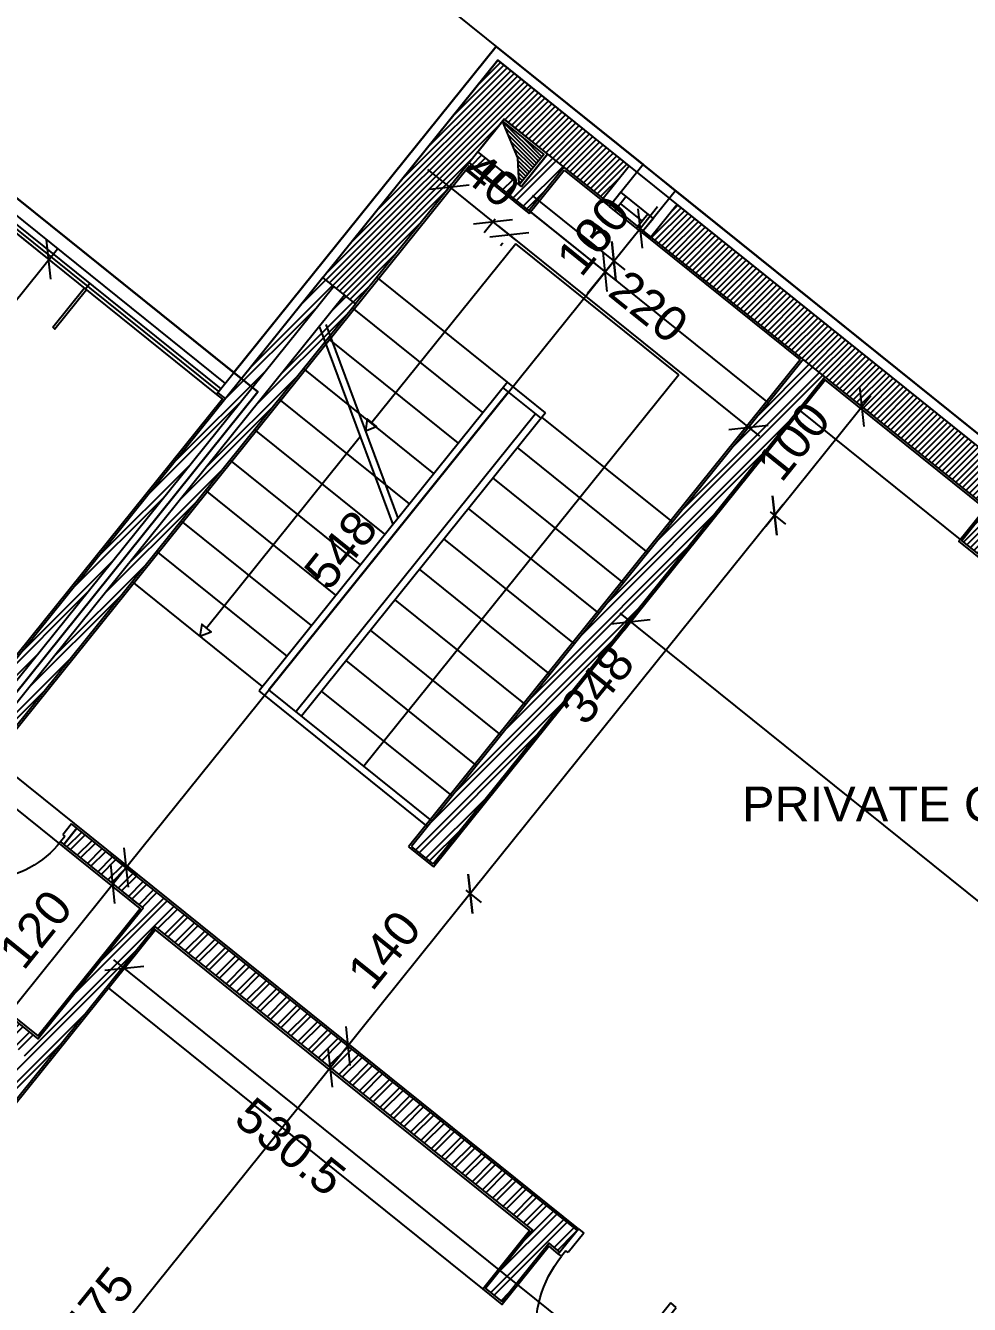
# Model space of a CAD drawing. Header units: inches. Extents: x -0.1 to 45.6, y -3.9 to 61.5.
# Drawn here: x 27.39 to 34.16, y 36.83 to 46 of the extents above; entities that cross this region are included whole.
import ezdxf
from ezdxf.enums import TextEntityAlignment as Align

# ---------------------------------------------------------------- set-up
doc = ezdxf.new("R2010")
doc.units = ezdxf.units.IN
doc.header["$MEASUREMENT"] = 0
doc.header["$PDMODE"] = 35
doc.header["$PDSIZE"] = 0.3
doc.layers.get('0').update_dxf_attribs({"linetype": 'CONTINUOUS'})
doc.layers.get('DEFPOINTS').update_dxf_attribs({"linetype": 'CONTINUOUS'})
for name, color, linetype in [('60%', 7, 'CONTINUOUS'), ('A-ALU', 9, 'CONTINUOUS'), ('A-AREAS', 6, 'CONTINUOUS'), ('A-closet', 252, 'CONTINUOUS'), ('a-dim', 3, 'CONTINUOUS'), ('A-FLOR-STRS-ARO', 1, 'CONTINUOUS'), ('A-HATCH-CONC', 8, 'CONTINUOUS'), ('A-HATCH-WALL', 8, 'CONTINUOUS'), ('A-NOMENCLATURE', 3, 'CONTINUOUS'), ('A-PLASTER', 8, 'CONTINUOUS'), ('A-PORTE', 1, 'CONTINUOUS'), ('A-PROJECTION', 9, 'CONTINUOUS'), ('a-revetement', 1, 'CONTINUOUS'), ('a-shaft', 251, 'CONTINUOUS'), ('A-STAIR', 9, 'CONTINUOUS'), ('A-WALL', 4, 'CONTINUOUS'), ('AR-PROJ1', 15, 'CONTINUOUS'), ('Parcelle$0$N-PLOT', 5, 'CONTINUOUS'), ('S-1ST$0$A-SHAFT 1ST', 8, 'CONTINUOUS'), ('S-1ST$0$A-STR 1ST', 2, 'CONTINUOUS'), ('S-1ST$0$A-STR GROUND', 2, 'CONTINUOUS'), ('S-1ST$0$S-SLAB LIMIT 1ST', 1, 'CONTINUOUS')]:
    doc.layers.add(name, color=color, linetype=linetype)
doc.styles.add('A100-STEXT', font='ARIAL.TTF', dxfattribs={"height": 0.25})
doc.dimstyles.new('A100-DIM', dxfattribs={"dimtxt": 0.25, "dimasz": 0.2, "dimexe": 0.1, "dimexo": 0.3, "dimgap": 0.1, "dimtad": 1, "dimlfac": 100, "dimrnd": 0.5, "dimdsep": 46, "dimtxsty": 'A100-STEXT', "dimblk1": 'OBLIQUE', "dimblk2": 'OBLIQUE', "dimsah": 1, "dimcen": -0.05, "dimdle": 0.1, "dimclrd": 15, "dimclre": 15, "dimclrt": 256, "dimadec": 0, "dimazin": 0, "dimtfac": 0.28, "dimtix": 1, "dimtmove": 2, "dimatfit": 3, "dimldrblk": 'OBLIQUE', "dimfxl": 0, "dimtolj": 1, "dimarcsym": 0})
pattern_1 = [(45, (-2e-10, -0.04382), (-0.06629126, 0.06629126), []), (45, (0.04419, -0.04382), (-0.06629126, 0.06629126), [])]

# ---------------------------------------------------------------- blocks, each defined once
blk = doc.blocks.new('P080E15G')
for p, q in [((0.03, 0.89), (0.03, 0.15)), ((0.07, 0.15), (0.07, 0.89)), ((0, 0.15), (0, 0)), ((0.03, 0.15), (0, 0.15)), ((0.03, 0.1), (0.03, 0.15)), ((0.03, 0.15), (0.07, 0.15)), ((0.05, 0.1), (0.03, 0.1)), ((0.05, 0), (0.05, 0.1)), ((0.75, 0), (0.75, 0.1)), ((0.75, 0.1), (0.77, 0.1)), ((0.77, 0.1), (0.77, 0.15)), ((0.77, 0.15), (0.8, 0.15)), ((0.8, 0.15), (0.8, 0)), ((0, 0), (0.05, 0)), ((0.8, 0), (0.75, 0))]:
    blk.add_line(p, q)
blk.add_arc((0.03, 0.15), 0.74, 0, 90)
blk = doc.blocks.new('_OBLIQUE')
at = {"color": 0, "linetype": 'ByBlock'}
blk.add_line((-0.5, -0.5), (0.5, 0.5), dxfattribs=at)
blk = doc.blocks.new('*D163')
at = {"layer": 'a-dim', "color": 15, "lineweight": -2}
for p, q in [((28.0241, 39.3034), (32.3139, 35.8535)), ((28.137, 39.2843), (28.0393, 39.1628)), ((32.2804, 35.9714), (32.1733, 35.8382))]:
    blk.add_line(p, q, dxfattribs=at)
at = {"layer": 'DEFPOINTS', "color": 0}
for p in [(28.325, 39.518), (32.4684, 36.2051), (32.236, 35.9162)]:
    blk.add_point(p, dxfattribs=at)
at = {"layer": 'a-dim', "color": 15, "lineweight": -2, "xscale": 0.2, "yscale": 0.2, "zscale": 0.2}
for p, rotation in [((28.102, 39.2407), 141.193709338647), ((32.236, 35.9162), 321.193709338647)]:
    blk.add_blockref('_OBLIQUE', p, dxfattribs=dict(at, rotation=rotation))
at = {"layer": 'a-dim', "insert": (29.2936, 37.9633), "char_height": 0.25, "attachment_point": 5, "rotation": 321.19371, "style": 'A100-STEXT'}
blk.add_mtext('\\A1;530.5', dxfattribs=at)
blk = doc.blocks.new('*D165')
at = {"layer": 'a-dim', "color": 15, "lineweight": -2}
for p, q in [((33.4512, 43.3453), (32.6992, 42.4102)), ((33.3564, 43.2932), (33.4665, 43.2047)), ((32.7297, 42.5139), (32.8398, 42.4254))]:
    blk.add_line(p, q, dxfattribs=at)
at = {"layer": 'DEFPOINTS', "color": 0}
for p in [(33.1226, 43.4812), (32.496, 42.7019), (32.7618, 42.4881)]:
    blk.add_point(p, dxfattribs=at)
at = {"layer": 'a-dim', "color": 15, "lineweight": -2, "xscale": 0.2, "yscale": 0.2, "zscale": 0.2}
for p, rotation in [((33.3885, 43.2674), 51.19370947760967), ((32.7618, 42.4881), 231.1937094776097)]:
    blk.add_blockref('_OBLIQUE', p, dxfattribs=dict(at, rotation=rotation))
at = {"layer": 'a-dim', "insert": (32.8978, 43.0204), "char_height": 0.25, "attachment_point": 5, "rotation": 51.19371, "style": 'A100-STEXT'}
blk.add_mtext('\\A1;100', dxfattribs=at)
blk = doc.blocks.new('*D166')
at = {"layer": 'a-dim', "color": 15, "lineweight": -2}
for p, q in [((32.8245, 42.566), (30.5183, 39.6983)), ((32.7297, 42.5139), (32.8398, 42.4254)), ((30.5489, 39.8021), (30.6589, 39.7136))]:
    blk.add_line(p, q, dxfattribs=at)
at = {"layer": 'DEFPOINTS', "color": 0}
for p in [(32.496, 42.7019), (30.3151, 39.9901), (30.581, 39.7762)]:
    blk.add_point(p, dxfattribs=at)
at = {"layer": 'a-dim', "color": 15, "lineweight": -2, "xscale": 0.2, "yscale": 0.2, "zscale": 0.2}
for p, rotation in [((32.7618, 42.4881), 51.19370947760974), ((30.581, 39.7762), 231.1937094776097)]:
    blk.add_blockref('_OBLIQUE', p, dxfattribs=dict(at, rotation=rotation))
at = {"layer": 'a-dim', "insert": (31.4939, 41.2749), "char_height": 0.25, "attachment_point": 5, "rotation": 51.19371, "style": 'A100-STEXT'}
blk.add_mtext('\\A1;348', dxfattribs=at)
blk = doc.blocks.new('*D167')
at = {"layer": 'a-dim', "color": 15, "lineweight": -2}
for p, q in [((30.6436, 39.8542), (29.6409, 38.6073)), ((30.5489, 39.8021), (30.6589, 39.7136)), ((29.7884, 38.6171), (29.7815, 38.6226))]:
    blk.add_line(p, q, dxfattribs=at)
at = {"layer": 'DEFPOINTS', "color": 0}
for p in [(30.3151, 39.9901), (29.5546, 38.8051), (29.7036, 38.6853)]:
    blk.add_point(p, dxfattribs=at)
at = {"layer": 'a-dim', "color": 15, "lineweight": -2, "xscale": 0.2, "yscale": 0.2, "zscale": 0.2}
for p, rotation in [((30.581, 39.7762), 51.19370947760974), ((29.7036, 38.6853), 231.1937094776097)]:
    blk.add_blockref('_OBLIQUE', p, dxfattribs=dict(at, rotation=rotation))
at = {"layer": 'a-dim', "insert": (29.9649, 39.3734), "char_height": 0.25, "attachment_point": 5, "rotation": 51.19371, "style": 'A100-STEXT'}
blk.add_mtext('\\A1;140', dxfattribs=at)
blk = doc.blocks.new('*D168')
at = {"layer": 'a-dim', "color": 15, "lineweight": -2}
for p, q in [((29.6409, 38.6073), (26.5388, 34.75)), ((29.441, 38.6398), (29.5003, 38.5921)), ((27.9331, 33.757), (26.5236, 34.8906))]:
    blk.add_line(p, q, dxfattribs=at)
at = {"layer": 'DEFPOINTS', "color": 0}
for p in [(29.6747, 38.4518), (26.6015, 34.8279), (28.1669, 33.569)]:
    blk.add_point(p, dxfattribs=at)
at = {"layer": 'a-dim', "color": 15, "lineweight": -2, "xscale": 0.2, "yscale": 0.2, "zscale": 0.2}
for p, rotation in [((29.5783, 38.5294), 51.19370947760974), ((26.6015, 34.8279), 231.1937094776097)]:
    blk.add_blockref('_OBLIQUE', p, dxfattribs=dict(at, rotation=rotation))
at = {"layer": 'a-dim', "insert": (27.9129, 36.821), "char_height": 0.25, "attachment_point": 5, "rotation": 51.19371, "style": 'A100-STEXT'}
blk.add_mtext('\\A1;475', dxfattribs=at)
blk = doc.blocks.new('*D170')
at = {"layer": 'a-dim', "color": 15, "lineweight": -2}
for p, q in [((27.2047, 38.8342), (28.0821, 39.9251)), ((28.1865, 39.7128), (28.0973, 39.7845)), ((27.1111, 39.0378), (27.1894, 38.9748))]:
    blk.add_line(p, q, dxfattribs=at)
at = {"layer": 'DEFPOINTS', "color": 0}
for p in [(27.9527, 39.9008), (28.0194, 39.8472), (27.3449, 38.8498)]:
    blk.add_point(p, dxfattribs=at)
at = {"layer": 'a-dim', "color": 15, "lineweight": -2, "xscale": 0.2, "yscale": 0.2, "zscale": 0.2}
for p, rotation in [((28.0194, 39.8472), 51.19370937574921), ((27.2674, 38.9121), 231.1937093757492)]:
    blk.add_blockref('_OBLIQUE', p, dxfattribs=dict(at, rotation=rotation))
at = {"layer": 'a-dim', "insert": (27.466, 39.5223), "char_height": 0.25, "attachment_point": 5, "rotation": 51.19371, "style": 'A100-STEXT'}
blk.add_mtext('\\A1;120', dxfattribs=at)
blk = doc.blocks.new('*D171')
at = {"layer": 'a-dim', "color": 15, "lineweight": -2}
for p, q in [((31.0212, 44.6579), (31.6256, 44.1718)), ((28.0507, 39.8862), (31.6103, 44.3124)), ((27.9961, 40.0585), (28.1913, 39.9014))]:
    blk.add_line(p, q, dxfattribs=at)
at = {"layer": 'DEFPOINTS', "color": 0}
for p in [(30.7874, 44.8459), (31.5477, 44.2345), (27.7623, 40.2465)]:
    blk.add_point(p, dxfattribs=at)
at = {"layer": 'a-dim', "color": 15, "lineweight": -2, "xscale": 0.2, "yscale": 0.2, "zscale": 0.2}
for p, rotation in [((31.5477, 44.2345), 51.19370937574921), ((28.1134, 39.9641), 231.1937093757492)]:
    blk.add_blockref('_OBLIQUE', p, dxfattribs=dict(at, rotation=rotation))
at = {"layer": 'a-dim', "insert": (29.6531, 42.242), "char_height": 0.25, "attachment_point": 5, "rotation": 51.19371, "style": 'A100-STEXT'}
blk.add_mtext('\\A1;548', dxfattribs=at)
blk = doc.blocks.new('*D172')
at = {"layer": 'a-dim', "color": 15, "lineweight": -2}
for p, q in [((31.0254, 44.7828), (31.6883, 44.2498)), ((31.0212, 44.6579), (31.6256, 44.1718)), ((31.6103, 44.3124), (31.7357, 44.4683)), ((31.5477, 44.2345), (31.6103, 44.3124)), ((31.5477, 44.2345), (31.4223, 44.0786))]:
    blk.add_line(p, q, dxfattribs=at)
at = {"layer": 'DEFPOINTS', "color": 0}
for p in [(30.7917, 44.9708), (30.7874, 44.8459), (31.6103, 44.3124)]:
    blk.add_point(p, dxfattribs=at)
at = {"layer": 'a-dim', "color": 15, "lineweight": -2, "xscale": 0.2, "yscale": 0.2, "zscale": 0.2}
for p, rotation in [((31.5477, 44.2345), 51.19370937574922), ((31.6103, 44.3124), 231.1937093757492)]:
    blk.add_blockref('_OBLIQUE', p, dxfattribs=dict(at, rotation=rotation))
at = {"layer": 'a-dim', "insert": (31.4016, 44.4161), "char_height": 0.25, "attachment_point": 5, "rotation": 51.19371, "style": 'A100-STEXT'}
blk.add_mtext('\\A1;10', dxfattribs=at)
blk = doc.blocks.new('*D173')
at = {"layer": 'a-dim', "color": 15, "lineweight": -2}
for p, q in [((31.3693, 44.8912), (31.8763, 44.4835)), ((31.0254, 44.7828), (31.6883, 44.2498)), ((31.7983, 44.5462), (31.9237, 44.7021)), ((31.6103, 44.3124), (31.7983, 44.5462)), ((31.6103, 44.3124), (31.485, 44.1566))]:
    blk.add_line(p, q, dxfattribs=at)
at = {"layer": 'DEFPOINTS', "color": 0}
for p in [(31.1355, 45.0792), (30.7917, 44.9708), (31.7983, 44.5462)]:
    blk.add_point(p, dxfattribs=at)
at = {"layer": 'a-dim', "color": 15, "lineweight": -2, "xscale": 0.2, "yscale": 0.2, "zscale": 0.2}
for p, rotation in [((31.7983, 44.5462), 231.1937093757492), ((31.6103, 44.3124), 51.19370937574922)]:
    blk.add_blockref('_OBLIQUE', p, dxfattribs=dict(at, rotation=rotation))
at = {"layer": 'a-dim', "insert": (31.5269, 44.572), "char_height": 0.25, "attachment_point": 5, "rotation": 51.19371, "style": 'A100-STEXT'}
blk.add_mtext('\\A1;30', dxfattribs=at)
blk = doc.blocks.new('*D174')
at = {"layer": 'a-dim', "color": 15, "lineweight": -2}
for p, q in [((30.4323, 44.8431), (30.2764, 44.9684)), ((30.4478, 44.8624), (30.3696, 44.7652)), ((30.4323, 44.8431), (30.744, 44.5924)), ((30.7595, 44.6117), (30.6813, 44.5145)), ((30.744, 44.5924), (30.8999, 44.4671))]:
    blk.add_line(p, q, dxfattribs=at)
at = {"layer": 'DEFPOINTS', "color": 0}
for p in [(30.6358, 45.0961), (30.9475, 44.8455), (30.744, 44.5924)]:
    blk.add_point(p, dxfattribs=at)
at = {"layer": 'a-dim', "color": 15, "lineweight": -2, "xscale": 0.2, "yscale": 0.2, "zscale": 0.2}
for p, rotation in [((30.4323, 44.8431), 321.1937093677503), ((30.744, 44.5924), 141.1937093677504)]:
    blk.add_blockref('_OBLIQUE', p, dxfattribs=dict(at, rotation=rotation))
at = {"layer": 'a-dim', "insert": (30.7308, 44.8951), "char_height": 0.25, "attachment_point": 5, "rotation": 321.19371, "style": 'A100-STEXT'}
blk.add_mtext('\\A1;40', dxfattribs=at)
blk = doc.blocks.new('*D175')
at = {"layer": 'a-dim', "color": 15, "lineweight": -2}
for p, q in [((30.783, 44.5611), (32.6532, 43.057)), ((30.8137, 44.4398), (30.7982, 44.4205)), ((32.7788, 43.3727), (32.5126, 43.0418))]:
    blk.add_line(p, q, dxfattribs=at)
at = {"layer": 'DEFPOINTS', "color": 0}
for p in [(31.0017, 44.6735), (32.9668, 43.6065), (32.5753, 43.1197)]:
    blk.add_point(p, dxfattribs=at)
at = {"layer": 'a-dim', "color": 15, "lineweight": -2, "xscale": 0.2, "yscale": 0.2, "zscale": 0.2}
for p, rotation in [((30.8609, 44.4984), 141.19370936775), ((32.5753, 43.1197), 321.19370936775)]:
    blk.add_blockref('_OBLIQUE', p, dxfattribs=dict(at, rotation=rotation))
at = {"layer": 'a-dim', "insert": (31.8607, 43.9864), "char_height": 0.25, "attachment_point": 5, "rotation": 321.19371, "style": 'A100-STEXT'}
blk.add_mtext('\\A1;220', dxfattribs=at)
blk = doc.blocks.new('*D179')
at = {"layer": 'a-dim', "color": 15, "lineweight": -2}
for p, q in [((37.9882, 39.2924), (33.4666, 33.67)), ((37.9161, 39.2221), (38.0034, 39.1518)), ((33.1778, 34.0306), (33.6072, 33.6853))]:
    blk.add_line(p, q, dxfattribs=at)
at = {"layer": 'DEFPOINTS', "color": 0}
for p in [(37.6823, 39.4101), (32.944, 34.2186), (33.5293, 33.7479)]:
    blk.add_point(p, dxfattribs=at)
at = {"layer": 'a-dim', "color": 15, "lineweight": -2, "xscale": 0.2, "yscale": 0.2, "zscale": 0.2}
for p, rotation in [((37.9255, 39.2145), 51.19370938243004), ((33.5293, 33.7479), 231.19370938243)]:
    blk.add_blockref('_OBLIQUE', p, dxfattribs=dict(at, rotation=rotation))
at = {"layer": 'a-dim', "insert": (35.55, 36.6239), "char_height": 0.25, "attachment_point": 5, "rotation": 51.19371, "style": 'A100-STEXT'}
blk.add_mtext('\\A1;701.5', dxfattribs=at)
blk = doc.blocks.new('P90E23D')
at = {"layer": 'A-PORTE'}
for p, q in [((-0.23, -0.03), (-0.23, 0)), ((-0.23, 0), (0, 0)), ((0, 0), (0, -0.05)), ((-0.23, -0.03), (-1.07, -0.03)), ((-1.07, -0.06), (-0.23, -0.06)), ((-0.23, -0.06), (-0.23, -0.02)), ((-0.18, -0.03), (-0.23, -0.03)), ((-0.18, -0.05), (-0.18, -0.03)), ((0, -0.05), (-0.18, -0.05)), ((-0.23, -0.87), (-0.23, -0.9)), ((-0.18, -0.87), (-0.23, -0.87)), ((-0.23, -0.9), (0, -0.9)), ((0, -0.85), (-0.18, -0.85)), ((-0.18, -0.85), (-0.18, -0.87)), ((0, -0.9), (0, -0.85))]:
    blk.add_line(p, q, dxfattribs=at)
blk.add_arc((-0.23, -0.03), 0.84, 180, 270, dxfattribs=at)
blk = doc.blocks.new('A$C2B0A6759')
at = {"layer": 'A-ALU'}
for p, q in [((24.3208, 47.2286), (28.8873, 43.5562)), ((24.2581, 47.1507), (28.8246, 43.4783)), ((24.1954, 47.0727), (28.7619, 43.4003)), ((24.2111, 47.0922), (28.7776, 43.4198)), ((24.2268, 47.1117), (28.7933, 43.4393)), ((25.1658, 46.3565), (25.1344, 46.3176)), ((25.6799, 45.8789), (25.7113, 45.9179)), ((26.5038, 45.2677), (26.51, 45.2755)), ((27.2774, 44.5942), (27.3088, 44.6331)), ((27.8543, 44.1945), (27.8229, 44.1555))]:
    blk.add_line(p, q, dxfattribs=at)
for points in [[(24.901, 46.0433), (25.1267, 46.3238), (25.1422, 46.3113), (24.9166, 46.0308)], [(27.5895, 43.8812), (27.8151, 44.1618), (27.8307, 44.1492), (27.6051, 43.8687)]]:
    blk.add_lwpolyline(points, close=True, dxfattribs=at)
blk = doc.blocks.new('A$C49374AD8')
at = {"layer": 'A-ALU'}
for p, q in [((31.6596, 44.8493), (31.5781, 44.7479)), ((31.8933, 44.6612), (31.6596, 44.8493)), ((31.8119, 44.5599), (31.5781, 44.7479)), ((31.6985, 44.8179), (31.6171, 44.7166)), ((31.6578, 44.7673), (31.8136, 44.6419)), ((31.8544, 44.6926), (31.7729, 44.5913)), ((31.8933, 44.6612), (31.8119, 44.5599))]:
    blk.add_line(p, q, dxfattribs=at)
blk = doc.blocks.new('*D245')
at = {"layer": 'a-dim', "color": 15, "lineweight": -2}
for p, q in [((31.652, 41.7882), (39.1486, 35.7594)), ((31.681, 41.6646), (31.7926, 41.8034)), ((39.0217, 35.7612), (39.1334, 35.9))]:
    blk.add_line(p, q, dxfattribs=at)
at = {"layer": 'DEFPOINTS', "color": 0}
for p in [(31.493, 41.4308), (39.0707, 35.8221), (38.8337, 35.5274)]:
    blk.add_point(p, dxfattribs=at)
at = {"layer": 'a-dim', "color": 15, "lineweight": -2, "xscale": 0.2, "yscale": 0.2, "zscale": 0.2}
for p, rotation in [((31.73, 41.7255), 141.1937093713311), ((39.0707, 35.8221), 321.1937093713311)]:
    blk.add_blockref('_OBLIQUE', p, dxfattribs=dict(at, rotation=rotation))
at = {"layer": 'a-dim', "insert": (35.543, 38.9512), "char_height": 0.25, "attachment_point": 5, "rotation": 321.19371, "style": 'A100-STEXT'}
blk.add_mtext('\\A1;942', dxfattribs=at)
blk = doc.blocks.new('*D259')
at = {"layer": 'a-dim', "color": 15, "lineweight": -2}
for p, q in [((26.7125, 45.0047), (27.6385, 44.26)), ((24.7498, 40.8276), (27.6232, 44.4006)), ((23.9644, 41.5876), (24.8904, 40.8429))]:
    blk.add_line(p, q, dxfattribs=at)
at = {"layer": 'DEFPOINTS', "color": 0}
for p in [(26.4787, 45.1927), (27.5605, 44.3226), (23.7307, 41.7756)]:
    blk.add_point(p, dxfattribs=at)
at = {"layer": 'a-dim', "color": 15, "lineweight": -2, "xscale": 0.2, "yscale": 0.2, "zscale": 0.2}
for p, rotation in [((27.5605, 44.3226), 51.19370937481485), ((24.8125, 40.9056), 231.1937093748148)]:
    blk.add_blockref('_OBLIQUE', p, dxfattribs=dict(at, rotation=rotation))
at = {"layer": 'a-dim', "insert": (26.0091, 42.7568), "char_height": 0.25, "attachment_point": 5, "rotation": 51.19371, "style": 'A100-STEXT'}
blk.add_mtext('\\A1;438.5', dxfattribs=at)
blk = doc.blocks.new('*D276')
at = {"layer": '60%', "color": 15, "lineweight": -2}
for p, q in [((14.1028, 57.7118), (17.1503, 61.5013)), ((17.0097, 61.486), (45.0024, 38.9742)), ((41.9397, 35.3254), (44.9872, 39.1148))]:
    blk.add_line(p, q, dxfattribs=at)
at = {"layer": 'DEFPOINTS', "color": 0}
for p in [(13.9148, 57.4781), (44.9245, 39.0369), (41.7517, 35.0916)]:
    blk.add_point(p, dxfattribs=at)
at = {"layer": '60%', "color": 15, "lineweight": -2, "xscale": 0.2, "yscale": 0.2, "zscale": 0.2}
for p, rotation in [((17.0876, 61.4233), 141.1937093848894), ((44.9245, 39.0369), 321.1937093848894)]:
    blk.add_blockref('_OBLIQUE', p, dxfattribs=dict(at, rotation=rotation))
at = {"layer": '60%', "insert": (31.1488, 50.4076), "char_height": 0.25, "attachment_point": 5, "rotation": 321.19371, "style": 'A100-STEXT'}
blk.add_mtext('\\A1;3572', dxfattribs=at)

msp = doc.modelspace()

# ---------------------------------------------------------------- hatches: boundary and pattern name
at = {"layer": 'A-HATCH-CONC'}
h = msp.add_hatch(dxfattribs=at)
h.set_pattern_fill('ANSI31', color=256, scale=0.25, style=0)
h.set_pattern_definition([(45, (-9e-11, -0.043868), (-0.022097087, 0.022097087), [])])
h.paths.add_polyline_path([(31.01181, 45.5637), (30.77803, 45.75171), (29.52465, 44.19317), (29.75843, 44.00517), (30.8238, 45.32992), (31.13551, 45.07925), (31.53294, 44.75964), (31.72095, 44.99342)])
h = msp.add_hatch(dxfattribs=at)
h.set_pattern_fill('ANSI31', color=256, scale=0.25, style=0)
h.set_pattern_definition([(45, (1.978368, 18.556132), (-0.022097087, 0.022097087), [])])
h.paths.add_polyline_path([(32.06382, 44.71767), (31.87582, 44.48389), (34.29155, 42.54116), (34.10355, 42.30738), (35.10101, 41.50521), (35.47702, 41.97277)])
at = {"layer": 'A-HATCH-WALL'}
h = msp.add_hatch(dxfattribs=at)
h.set_pattern_fill('ANSI32', color=256, scale=0.25, style=0)
h.set_pattern_definition([(45, (-338376.54673, -23743.41554), (-0.066291260736, 0.066291260736), []), (45, (-338376.50254, -23743.41554), (-0.066291260736, 0.066291260736), [])])
h.paths.add_polyline_path([(21.38344, 43.644), (24.84904, 47.95336), (24.77111, 48.01603), (21.21151, 43.58978), (22.57524, 42.49307), (22.35589, 42.22033), (22.47278, 42.12632), (22.69213, 42.39907), (24.52341, 40.92635), (24.30407, 40.6536), (24.42096, 40.5596), (24.6403, 40.83234), (27.25085, 38.73293), (27.03151, 38.46019), (27.10944, 38.39752), (27.32878, 38.67027), (27.39112, 38.62013), (27.17178, 38.34739), (27.28867, 38.25338), (28.32271, 39.53918), (31.02677, 37.36456), (30.69149, 36.94766), (30.80838, 36.85365), (31.14366, 37.27056), (31.22159, 37.20789), (31.34692, 37.36375), (27.76229, 40.24652), (27.66828, 40.12963), (28.23715, 39.67214), (27.48512, 38.73702), (26.29284, 39.69586), (29.75843, 44.00521), (29.68051, 44.06788), (26.21491, 39.75852), (26.13699, 39.82119), (29.60258, 44.13055), (29.52465, 44.19322), (26.05906, 39.88386)])
h.paths.add_polyline_path([(22.35589, 42.22033), (22.26846, 42.11161), (22.38535, 42.01761), (22.47278, 42.12632)], flags=17)
h = msp.add_hatch(dxfattribs=at)
h.set_pattern_fill('ANSI32', color=256, scale=0.25, style=0)
h.set_pattern_definition(pattern_1)
h.paths.add_polyline_path([(31.2524, 44.98529), (31.13551, 45.0793), (30.94751, 44.84552), (30.6358, 45.09619), (30.57313, 45.01826), (31.00173, 44.67358)], flags=17)
h = msp.add_hatch(dxfattribs=at)
h.set_pattern_fill('ANSI32', color=256, scale=0.25, style=0)
h.set_pattern_definition(pattern_1)
h.paths.add_polyline_path([(33.12265, 43.48124), (32.96679, 43.60658), (30.15923, 40.11545), (30.31508, 39.99011)])
at = {"layer": 'a-shaft'}
h = msp.add_hatch(dxfattribs=at)
h.set_pattern_fill('_USER,_O', color=256, scale=0.02, angle=315, pattern_type=0)
h.set_pattern_definition([(315, (-338376.5906, -23743.470133), (0.0141421356237, 0.0141421356237), [])])
h.paths.add_polyline_path([(31.10739, 45.0762), (30.81127, 45.31434), (30.92191, 45.05177), (30.93192, 44.858)])

# ---------------------------------------------------------------- linework, layer by layer
at = {"layer": 'A-AREAS'}
msp.add_lwpolyline([(15.87998, 40.02385), (17.55324, 42.10449), (18.69876, 41.18326), (19.60743, 42.31315), (19.91913, 42.06248), (21.21955, 43.67951), (21.21955, 43.67951), (24.14933, 47.32259), (29.05872, 43.37445), (26.12895, 39.73137), (24.66782, 40.90641), (24.26047, 40.39988), (27.00739, 38.1908), (24.09642, 34.5711), (24.26786, 34.43323), (23.70384, 33.73188)], close=True, dxfattribs=at)
for points in [[(26.63837, 27.02613), (26.63837, 31.76613), (27.11387, 31.76613), (27.11387, 32.14446), (27.0031, 32.23355), (27.75512, 33.16867), (27.63823, 33.26267), (27.80744, 33.47308), (25.01766, 35.71662), (25.01766, 35.71662), (25.01766, 35.71662), (25.01766, 35.71662), (25.01766, 35.71662), (27.00739, 38.1908), (24.26047, 40.39988), (24.66782, 40.90641), (26.12895, 39.73137), (29.05872, 43.37445), (28.88728, 43.51232), (30.76735, 45.85013), (41.00695, 37.61543)], [(35.57544, 41.98345), (30.76735, 45.85013), (28.88728, 43.51232), (29.05872, 43.37445), (26.12895, 39.73137), (24.66782, 40.90641), (24.26047, 40.39988), (27.00739, 38.1908), (25.01766, 35.71662), (27.80744, 33.47308), (27.63823, 33.26267), (27.75512, 33.16867), (27.0031, 32.23355), (27.11387, 32.14446), (27.11387, 31.76613), (26.63837, 31.76613), (26.63837, 27.02613), (28.13837, 27.02613), (28.13837, 23.46613), (26.63837, 23.46613), (26.63837, 22.49613), (41.90837, 22.49613)]]:
    msp.add_lwpolyline(points, dxfattribs=at)
at = {"layer": 'A-closet'}
for p, q in [((31.00173, 44.67354), (32.71612, 43.29482)), ((32.94633, 43.23801), (34.09186, 42.31678)), ((30.6704, 36.94532), (27.98971, 39.10113))]:
    msp.add_line(p, q, dxfattribs=at)
at = {"layer": 'A-FLOR-STRS-ARO'}
for p, q in [((30.90663, 44.43561), (29.87619, 43.15429)), ((32.07554, 43.49558), (30.90663, 44.43561)), ((32.07554, 43.49558), (29.81945, 40.69021)), ((29.7931, 43.05098), (28.69129, 41.6809))]:
    msp.add_line(p, q, dxfattribs=at)
for points in [[(29.82919, 43.09585), (29.90993, 43.12715), (29.84245, 43.18143)], [(28.64428, 41.62245), (28.72503, 41.65376), (28.65754, 41.70803)]]:
    msp.add_lwpolyline(points, close=True, dxfattribs=at)
at = {"layer": 'A-PLASTER'}
for p, q in [((27.15996, 40.75011), (30.57542, 44.99713)), ((30.57542, 44.99713), (31.00402, 44.65245)), ((31.00402, 44.65245), (31.25469, 44.96415)), ((31.25469, 44.96415), (31.57809, 44.70408)), ((31.58749, 44.71577), (31.57809, 44.70408)), ((31.82127, 44.52776), (31.81187, 44.51607)), ((31.81187, 44.51607), (32.94571, 43.60424)), ((32.94571, 43.60424), (30.13814, 40.11311)), ((30.31737, 39.96897), (33.12494, 43.4601)), ((31.35632, 37.37539), (27.15996, 40.75011)), ((30.13814, 40.11311), (30.31737, 39.96897))]:
    msp.add_line(p, q, dxfattribs=at)
for points in [[(28.77134, 43.36816), (28.76194, 43.35647), (28.8048, 43.322), (26.05677, 39.9049), (21.40453, 43.64624), (24.15257, 47.06333), (24.19543, 47.02887), (24.20483, 47.04056)], [(35.15556, 41.46134), (35.14616, 41.44966), (34.08246, 42.30509), (34.27046, 42.53887), (33.12494, 43.4601), (30.31737, 39.96897)], [(31.21219, 37.19616), (31.14595, 37.24942), (30.81067, 36.83251), (30.6704, 36.94532), (31.00568, 37.36223), (28.32499, 39.51804), (25.36702, 35.83989), (25.40988, 35.80542), (25.40048, 35.79373)]]:
    msp.add_lwpolyline(points, dxfattribs=at)
msp.add_lwpolyline([(27.04716, 40.60984), (26.31393, 39.6981), (27.48283, 38.75806), (28.21606, 39.66981)], close=True, dxfattribs=at)
at = {"layer": 'A-PROJECTION'}
msp.add_line((32.05314, 44.81609), (31.81936, 45.0041), dxfattribs=at)
at = {"layer": 'a-revetement'}
for p, q in [((30.76735, 45.85013), (28.77134, 43.36816)), ((30.76735, 45.85013), (31.81936, 45.0041)), ((31.81936, 45.0041), (31.58749, 44.71577)), ((31.53294, 44.75964), (31.58749, 44.71577)), ((32.05314, 44.81609), (31.82127, 44.52776)), ((35.57544, 41.98345), (32.05314, 44.81609)), ((31.87582, 44.48389), (31.82127, 44.52776)), ((28.77134, 43.36816), (28.82589, 43.32429))]:
    msp.add_line(p, q, dxfattribs=at)
at = {"layer": 'a-shaft'}
msp.add_lwpolyline([(30.81127, 45.31434), (31.10739, 45.0762), (30.93192, 44.858), (30.92191, 45.05177), (30.81127, 45.31434)], dxfattribs=at)
at = {"layer": 'A-STAIR'}
for p, q in [((30.84709, 43.44406), (29.91197, 44.19609)), ((30.67162, 43.22586), (29.7365, 43.97789)), ((30.49615, 43.00767), (29.56103, 43.7597)), ((30.32068, 42.78947), (29.38555, 43.5415)), ((30.84709, 43.44406), (29.0673, 41.23094)), ((30.85472, 43.37376), (29.13759, 41.23856)), ((31.0885, 43.18575), (30.81576, 43.4051)), ((31.11984, 43.22472), (30.84709, 43.44406)), ((30.1452, 42.57128), (29.21008, 43.32331)), ((31.04954, 43.21709), (29.33241, 41.08189)), ((31.11984, 43.22472), (29.37138, 41.05056)), ((32.02989, 42.44152), (31.09477, 43.19355)), ((29.96973, 42.35308), (29.03461, 43.10511)), ((31.85442, 42.22332), (30.9193, 42.97535)), ((29.79426, 42.13489), (28.85913, 42.88691)), ((31.67895, 42.00513), (30.74382, 42.75716)), ((29.61878, 41.91669), (28.68366, 42.66872)), ((31.50347, 41.78693), (30.56835, 42.53896)), ((29.44331, 41.6985), (28.50819, 42.45052)), ((31.328, 41.56874), (30.39288, 42.32077)), ((29.26784, 41.4803), (28.33271, 42.23233)), ((31.15253, 41.35054), (30.21741, 42.10257)), ((29.09236, 41.26211), (28.15724, 42.01413)), ((30.97706, 41.13235), (30.04193, 41.88438)), ((30.80158, 40.91415), (29.86646, 41.66618)), ((30.62611, 40.69596), (29.69099, 41.44798)), ((30.27516, 40.25957), (29.0673, 41.23094)), ((30.3065, 40.29853), (29.13759, 41.23856)), ((30.45064, 40.47776), (29.51551, 41.22979))]:
    msp.add_line(p, q, dxfattribs=at)
at = {"layer": 'A-WALL'}
for p, q in [((31.00173, 44.67354), (30.57313, 45.01822)), ((30.94751, 44.84547), (30.6358, 45.09614)), ((30.94751, 44.84547), (31.13551, 45.07925)), ((31.00173, 44.67354), (31.2524, 44.98524)), ((29.52465, 44.19317), (26.05906, 39.88381)), ((29.60258, 44.1305), (26.13699, 39.82115)), ((29.68051, 44.06783), (26.21491, 39.75848)), ((32.96679, 43.60653), (30.15923, 40.1154)), ((30.31508, 39.99006), (33.12265, 43.48119)), ((30.31508, 39.99006), (30.15923, 40.1154))]:
    msp.add_line(p, q, dxfattribs=at)
msp.add_lwpolyline([(27.28867, 38.25333), (28.32271, 39.53913), (31.02677, 37.36452), (30.69149, 36.94761), (30.80838, 36.8536), (31.14366, 37.27051), (31.22159, 37.20784), (31.34692, 37.3637), (27.76229, 40.24647), (27.66828, 40.12958), (28.23715, 39.6721), (27.48512, 38.73697), (26.29284, 39.69581), (29.75843, 44.00517)], dxfattribs=at)
at = {"layer": 'AR-PROJ1'}
for p, q in [((29.49991, 43.83934), (30.02643, 42.42359)), ((29.54627, 43.85658), (30.06251, 42.46846))]:
    msp.add_line(p, q, dxfattribs=at)
at = {"layer": 'Parcelle$0$N-PLOT'}
msp.add_line((15.99494, 57.73012), (41.90837, 36.89051), dxfattribs=at)
at = {"layer": 'S-1ST$0$A-SHAFT 1ST'}
msp.add_lwpolyline([(30.8238, 45.32992), (31.13551, 45.07925), (30.94751, 44.84547), (30.6358, 45.09614)], close=True, dxfattribs=at)
at = {"layer": 'S-1ST$0$A-STR 1ST'}
msp.add_lwpolyline([(29.52465, 44.19317), (30.77803, 45.75171), (31.01181, 45.5637), (31.72095, 44.99342), (31.53294, 44.75964), (30.8238, 45.32992), (29.75843, 44.00517), (29.52465, 44.19317)], dxfattribs=at)
at = {"layer": 'S-1ST$0$A-STR GROUND'}
msp.add_lwpolyline([(32.06382, 44.71767), (31.87582, 44.48389), (34.29155, 42.54116), (34.10355, 42.30738), (35.10101, 41.50521), (35.47702, 41.97277), (32.06382, 44.71767)], dxfattribs=at)
at = {"layer": 'S-1ST$0$S-SLAB LIMIT 1ST'}
msp.add_lwpolyline([(41.83837, 22.10613), (41.83837, 31.69613), (41.70837, 31.69613), (41.70837, 35.42803), (40.15964, 36.67352), (40.90853, 37.60475), (30.77803, 45.75171), (28.94183, 43.46845), (24.26622, 47.22859), (26.10242, 49.51185), (15.97192, 57.65881)], dxfattribs=at)

# ---------------------------------------------------------------- block references
at = {"xscale": -1, "rotation": 231.1937095613766}
msp.add_blockref('P90E23D', (32.05767, 36.81137), dxfattribs=at)
at = {"layer": 'A-ALU'}
for name in ['A$C49374AD8', 'A$C2B0A6759']:
    msp.add_blockref(name, (0, -0.04387), dxfattribs=at)
at = {"layer": 'A-PORTE', "xscale": -1, "rotation": 141.193709338424}
msp.add_blockref('P080E15G', (27.13887, 40.74782), dxfattribs=at)

# ---------------------------------------------------------------- texts
at = {"layer": 'A-NOMENCLATURE', "style": 'A100-STEXT'}
msp.add_text('PRIVATE OFFICE', height=0.25, dxfattribs=at).set_placement((33.9644, 40.41993), align=Align.MIDDLE)

# ---------------------------------------------------------------- dimensions: what is measured, and where the dimension line sits
at = {"layer": '60%'}
dim = msp.add_aligned_dim(p1=(13.91484, 57.47806), p2=(41.751696, 35.091621), distance=5.062794, dimstyle='A100-DIM', dxfattribs=at)
dim.commit()
dim.dimension.update_dxf_attribs({"geometry": '*D276', "text_midpoint": (31.148783, 50.407582)})
at = {"layer": 'a-dim'}
for p1, p2, distance, picture, middle in [((23.73065, 41.77557), (26.47869, 45.19267), -1.38828, '*D259', (26.00905, 42.75681)), ((30.6358, 45.09614), (30.94751, 44.84547), -0.32473, '*D174', (30.73081, 44.89515)), ((33.12265, 43.48119), (32.49596, 42.70192), 0.34119, '*D165', (32.89778, 43.0204))]:
    dim = msp.add_aligned_dim(p1=p1, p2=p2, distance=distance, dimstyle='A100-DIM', dxfattribs=at)
    dim.commit()
    dim.dimension.update_dxf_attribs({"geometry": picture, "text_midpoint": middle})
for base, p1, p2, angle, picture, middle in [((31.79834, 44.5462), (30.79165, 44.9708), (31.13551, 45.07925), 231.193709, '*D173', (31.52688, 44.57202)), ((31.61033, 44.31242), (30.78743, 44.84588), (30.79165, 44.9708), 231.193709, '*D172', (31.4016, 44.41612)), ((31.54766, 44.23449), (27.76229, 40.24647), (30.78743, 44.84588), 231.193709, '*D171', (29.65314, 42.24196)), ((32.57528, 43.1197), (31.00173, 44.67354), (32.96679, 43.60653), 141.193709, '*D175', (31.86075, 43.98645)), ((30.58096, 39.77625), (32.49596, 42.70192), (30.31508, 39.99006), 51.193709, '*D166', (31.49393, 41.27489)), ((39.07068, 35.82208), (31.493, 41.43083), (38.83371, 35.52742), 141.193709, '*D245', (35.54299, 38.95119)), ((28.0194, 39.84721), (27.34485, 38.84978), (27.95272, 39.90084), 231.193709, '*D170', (27.46599, 39.52231)), ((29.70359, 38.68527), (30.31508, 39.99006), (29.55461, 38.80508), 51.193709, '*D167', (29.96488, 39.37342)), ((33.52928, 33.74792), (37.6823, 39.41009), (32.94402, 34.21859), 51.193709, '*D179', (35.55, 36.62387)), ((26.60148, 34.82789), (29.67474, 38.45182), (28.16688, 33.56898), 51.193709, '*D168', (27.91287, 36.82099))]:
    dim = msp.add_linear_dim(base=base, p1=p1, p2=p2, angle=angle, dimstyle='A100-DIM', dxfattribs=at)
    dim.commit()
    dim.dimension.update_dxf_attribs({"geometry": picture, "text_midpoint": middle})
dim = msp.add_linear_dim(base=(32.23602, 35.91616), p1=(28.32499, 39.51804), p2=(32.46842, 36.20514), angle=141.193709, dimstyle='A100-DIM', dxfattribs=at)
dim.commit()
dim.dimension.update_dxf_attribs({"geometry": '*D163', "text_midpoint": (29.29363, 37.96332), "dimtype": 160})

doc.saveas('drawing.dxf')
